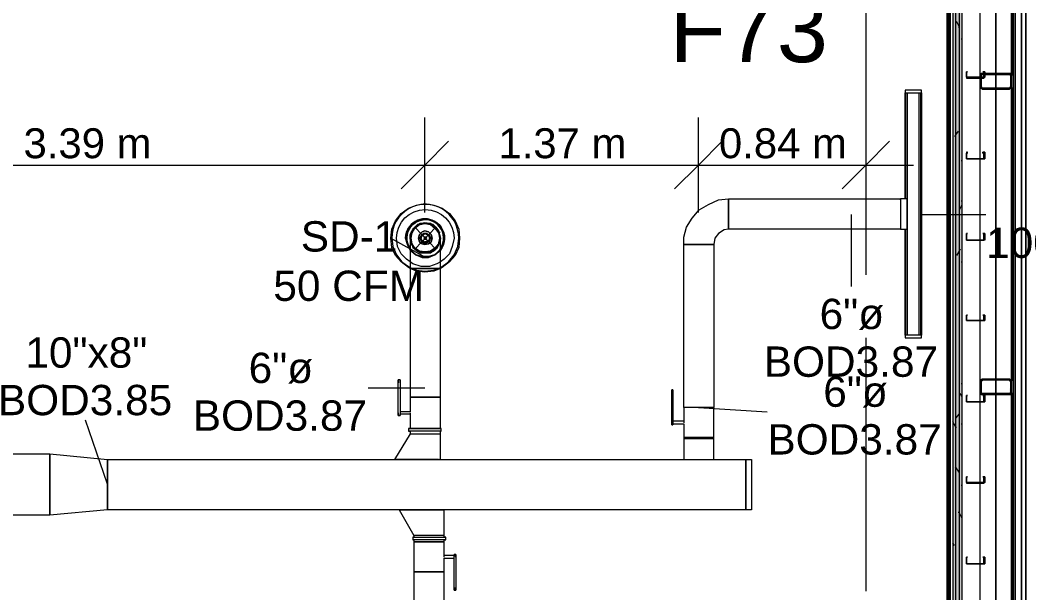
# Model space of a CAD drawing. Header units: metres. Extents: x -2 to 237, y -8 to 52.
# Drawn here: x 53.97 to 59.02, y 11.14 to 14.01 of the extents above; entities that cross this region are included whole.
import ezdxf

# ---------------------------------------------------------------- set-up
doc = ezdxf.new("R2010")
doc.units = ezdxf.units.M
doc.layers.add('HVAC - Ductos', color=5, linetype='Continuous', lineweight=0)
doc.layers.add('PDF3_Text', color=7, linetype='Continuous', lineweight=0)
doc.layers.add('PDF3_Geometry', color=7, linetype='Continuous', lineweight=0, true_color=0xaaaaaa)
doc.layers.add('PDF3_Solid Fills', color=7, linetype='Continuous', lineweight=0, true_color=0xffffff)
doc.styles.add('PDF Arial-BoldMT-Identity-H', font='arial.ttf')
doc.styles.add('PDF Helvetica', font='')
doc.styles.get('PDF Helvetica').set_extended_font_data('Helvetica')

msp = doc.modelspace()

# ---------------------------------------------------------------- hatches: boundary and pattern name
at = {"layer": 'PDF3_Solid Fills', "lineweight": 0, "transparency": 33554559}
h = msp.add_hatch(color=256, dxfattribs=at)
h.paths.add_polyline_path([(58.6858, 35.7008), (58.6858, 47.9155), (58.6721, 47.9155), (58.6721, 35.7008)])
h.paths.add_polyline_path([(58.6858, 22.4869), (58.6721, 22.4869), (58.6721, 10.1576), (58.6858, 10.1576)])
h.paths.add_polyline_path([(58.6858, 23.9902), (58.6721, 23.9902), (58.6721, 22.5006), (58.6858, 22.5006)])
h.paths.add_polyline_path([(58.6858, 34.1699), (58.6721, 34.1699), (58.6721, 24.0086), (58.6858, 24.0086)])
h.paths.add_polyline_path([(58.6858, 35.6871), (58.6721, 35.6871), (58.6721, 34.1837), (58.6858, 34.1837)])
h = msp.add_hatch(color=256, dxfattribs=at)
h.paths.add_polyline_path([(58.6399, 35.7008), (58.6537, 35.7008), (58.6537, 47.8834), (58.6399, 47.8834)])
h.paths.add_polyline_path([(58.6399, 24.0086), (58.6537, 24.0086), (58.6537, 34.1699), (58.6399, 34.1699)])
h.paths.add_polyline_path([(58.6399, 22.5006), (58.6537, 22.5006), (58.6537, 23.9902), (58.6399, 23.9902)])
h.paths.add_polyline_path([(58.6537, 22.4869), (58.6399, 22.4869), (58.6399, 10.1851), (58.6537, 10.1851)])
h.paths.add_polyline_path([(58.6399, 34.1837), (58.6537, 34.1837), (58.6537, 35.6871), (58.6399, 35.6871)])
h = msp.add_hatch(color=256, dxfattribs=at)
h.paths.add_polyline_path([(58.6537, 35.7008), (58.6721, 35.7008), (58.6721, 47.8972), (58.6537, 47.8972)])
h.paths.add_polyline_path([(58.6537, 24.0086), (58.6721, 24.0086), (58.6721, 34.1699), (58.6537, 34.1699)])
h.paths.add_polyline_path([(58.6537, 22.5006), (58.6721, 22.5006), (58.6721, 23.9902), (58.6537, 23.9902)])
h.paths.add_polyline_path([(58.6721, 22.4869), (58.6537, 22.4869), (58.6537, 10.1714), (58.6721, 10.1714)])
h.paths.add_polyline_path([(58.6537, 34.1837), (58.6721, 34.1837), (58.6721, 35.6871), (58.6537, 35.6871)])
h = msp.add_hatch(color=256, dxfattribs=at)
h.paths.add_polyline_path([(58.9333, 13.7372), (58.9287, 13.7372), (58.9287, 13.6777), (58.9333, 13.7372)])
h.paths.add_polyline_path([(58.9287, 13.6777), (58.9241, 13.6777), (58.9287, 13.6731)])
h.paths.add_polyline_path([(58.7821, 13.7235), (58.7775, 13.7235), (58.7775, 13.6777)])
h.paths.add_polyline_path([(58.7821, 13.7372), (58.7775, 13.7372), (58.7775, 13.7281)])
h.paths.add_polyline_path([(58.8004, 13.7464), (58.9333, 13.7418), (58.9333, 13.7464)])
h.paths.add_polyline_path([(58.7958, 13.7418), (58.7958, 13.7464), (58.7821, 13.7464)])
h.paths.add_polyline_path([(58.7866, 13.6731), (58.7866, 13.6777), (58.7821, 13.6777)])
h.paths.add_polyline_path([(58.7866, 13.6731), (58.9235, 13.6685), (58.9241, 13.6685), (58.9241, 13.6731)])
msp.add_hatch(color=256, dxfattribs=at).paths.add_polyline_path([(58.7775, 12.1468), (58.7821, 12.2064), (58.7866, 12.211), (58.9241, 12.211), (58.9287, 12.2064), (58.9241, 12.1468), (58.7866, 12.1422), (58.7866, 12.1468), (58.7821, 12.1468), (58.7821, 12.1376), (58.9287, 12.1422), (58.9333, 12.2109), (58.9333, 12.211), (58.9287, 12.2155), (58.7821, 12.2155), (58.7775, 12.211)])

# ---------------------------------------------------------------- linework, layer by layer
at = {"layer": 'HVAC - Ductos', "lineweight": 0}
for points in [[(58.4841, 13.6639), (58.4017, 13.6639), (58.4017, 13.6502), (58.4841, 13.6502)], [(58.4108, 12.4356), (58.4108, 13.6502), (58.4108, 12.4356), (58.4108, 13.6502), (58.4704, 13.6502), (58.4704, 12.4356)], [(55.9266, 12.9397), (55.9312, 12.9581), (55.9449, 12.9764), (55.9587, 12.9856), (55.977, 12.9947), (55.9953, 12.9947), (56.0183, 12.9947), (56.032, 12.9856), (56.0503, 12.9764), (56.0595, 12.9581), (56.0687, 12.9397), (56.0687, 12.9214), (56.0687, 12.9031), (56.0595, 12.8847), (56.0503, 12.8709), (56.032, 12.8572), (56.0183, 12.8526), (55.9953, 12.8481), (55.977, 12.8526), (55.9587, 12.8572), (55.9449, 12.8709), (55.9312, 12.8847), (55.9266, 12.9031), (55.922, 12.9214)], [(56.0641, 12.8939), (56.0457, 12.8709), (56.0229, 12.8572), (55.9953, 12.8526), (55.9679, 12.8572), (55.9449, 12.8709), (55.9312, 12.8939), (55.9266, 12.9214), (55.9312, 12.9489), (55.9449, 12.9718), (55.9679, 12.9901), (55.9953, 12.9947), (56.0229, 12.9901), (56.0457, 12.9718), (56.0641, 12.9489), (56.0687, 12.9214)], [(55.9679, 12.9397), (55.9633, 12.9214), (55.9679, 12.9397), (55.9816, 12.9535), (55.9953, 12.9581), (56.0137, 12.9535), (56.0274, 12.9397), (56.032, 12.9214), (56.0274, 12.9397), (56.0137, 12.9535), (55.9953, 12.9581), (55.9816, 12.9535)], [(55.977, 12.9352), (55.9725, 12.9214), (55.977, 12.9352), (55.9907, 12.9443), (56.0045, 12.9443), (56.0183, 12.9352), (56.0229, 12.9214), (56.0183, 12.9352), (56.0045, 12.9443), (55.9907, 12.9443)], [(56.0137, 12.9076), (55.9953, 12.9031), (55.9816, 12.9076), (55.977, 12.9214), (55.9816, 12.9352), (55.9953, 12.9443), (56.0137, 12.9352), (56.0183, 12.9214)], [(55.8991, 12.9214), (55.9083, 12.8893), (55.922, 12.8618), (55.9083, 12.8893)], [(56.0274, 12.9031), (56.032, 12.9214), (56.0274, 12.9031), (56.0137, 12.8939), (55.9953, 12.8893), (55.9816, 12.8939), (55.9679, 12.9031), (55.9633, 12.9214), (55.9679, 12.9031), (55.9816, 12.8939), (55.9953, 12.8893), (56.0137, 12.8939)], [(56.0183, 12.9076), (56.0229, 12.9214), (56.0183, 12.9076), (56.0045, 12.8985), (55.9907, 12.8985), (55.977, 12.9076), (55.9725, 12.9214), (55.977, 12.9076), (55.9907, 12.8985), (56.0045, 12.8985)], [(55.9953, 12.926), (55.9907, 12.9214), (55.9953, 12.926), (55.9999, 12.926), (56.0045, 12.9214), (55.9999, 12.926)], [(55.9999, 12.9168), (56.0045, 12.9214), (55.9999, 12.9168), (55.9953, 12.9168), (55.9907, 12.9214), (55.9953, 12.9168)], [(55.9266, 12.8618), (55.9495, 12.8389), (55.9816, 12.8298), (56.0137, 12.8298), (56.0457, 12.8389), (56.0687, 12.8618), (56.0733, 12.8709), (56.0687, 12.8618), (56.0457, 12.8389), (56.0137, 12.8298), (55.9816, 12.8298), (55.9495, 12.8389), (55.9266, 12.8618), (55.922, 12.8709)], [(56.0457, 12.8389), (56.0137, 12.8252), (55.9816, 12.8252), (55.9495, 12.8389), (55.922, 12.8618), (55.9495, 12.8389), (55.9816, 12.8252), (56.0137, 12.8252), (56.0457, 12.8389), (56.0733, 12.8618)], [(58.4841, 12.4218), (58.4841, 12.4356), (58.4017, 12.4356), (58.4017, 12.4218)], [(55.8624, 12.1972), (55.8624, 12.2018), (55.8624, 12.2064), (55.8624, 12.211), (55.8624, 12.2064), (55.8624, 12.2018)], [(55.8716, 12.1972), (55.8716, 12.2018), (55.8716, 12.2064), (55.8716, 12.211), (55.8716, 12.2064), (55.8716, 12.2018)], [(57.2329, 12.1514), (57.2329, 12.156), (57.2329, 12.1606), (57.2329, 12.156)], [(57.2374, 12.1514), (57.2374, 12.156), (57.2374, 12.1606), (57.2374, 12.156)], [(51.3799, 11.5326), (51.3799, 11.991), (51.5311, 11.8397), (51.5311, 11.5326), (51.5311, 11.8397), (54.1161, 11.8397), (54.1161, 11.5326), (51.5311, 11.5326)], [(55.9129, 11.968), (55.9174, 11.968), (55.9266, 11.968), (55.9403, 11.968), (55.9541, 11.968), (55.977, 11.968), (55.9953, 11.968), (56.0183, 11.968), (56.0366, 11.968), (56.0549, 11.968), (56.0687, 11.968), (56.0779, 11.968), (56.0687, 11.968), (56.0549, 11.968), (56.0366, 11.968), (56.0183, 11.968), (55.9953, 11.968), (55.977, 11.968), (55.9541, 11.968), (55.9403, 11.968), (55.9266, 11.968), (55.9174, 11.968)], [(55.922, 11.968), (55.9312, 11.968), (55.9449, 11.968), (55.9587, 11.968), (55.977, 11.968), (55.9953, 11.968), (56.0183, 11.968), (56.0366, 11.968), (56.0503, 11.968), (56.0641, 11.968), (56.0687, 11.968), (56.0733, 11.968), (56.0687, 11.968), (56.0641, 11.968), (56.0503, 11.968), (56.0366, 11.968), (56.0183, 11.968), (55.9953, 11.968), (55.977, 11.968), (55.9587, 11.968), (55.9449, 11.968), (55.9312, 11.968), (55.922, 11.968), (55.9312, 11.968), (55.9449, 11.968), (55.9587, 11.968), (55.977, 11.968), (55.9953, 11.968), (56.0183, 11.968), (56.0366, 11.968), (56.0503, 11.968), (56.0641, 11.968), (56.0687, 11.968), (56.0733, 11.968), (56.0687, 11.968), (56.0641, 11.968), (56.0503, 11.968), (56.0366, 11.968), (56.0183, 11.968), (55.9953, 11.968), (55.977, 11.968), (55.9587, 11.968), (55.9449, 11.968), (55.9312, 11.968)], [(56.0733, 11.968), (56.0687, 11.968), (56.0641, 11.968), (56.0503, 11.968), (56.0366, 11.968), (56.0183, 11.968), (55.9953, 11.968), (55.977, 11.968), (55.9587, 11.968), (55.9449, 11.968), (55.9312, 11.968), (55.922, 11.968), (55.9312, 11.968), (55.9449, 11.968), (55.9587, 11.968), (55.977, 11.968), (55.9953, 11.968), (56.0183, 11.968), (56.0366, 11.968), (56.0503, 11.968), (56.0641, 11.968), (56.0687, 11.968)], [(57.4391, 11.9176), (57.4437, 11.9176), (57.4391, 11.9176), (57.4345, 11.9176), (57.4208, 11.9176), (57.4025, 11.9176), (57.3841, 11.9176), (57.3658, 11.9176), (57.3475, 11.9176), (57.3291, 11.9176), (57.3108, 11.9176), (57.3016, 11.9176), (57.2925, 11.9176), (57.3016, 11.9176), (57.3108, 11.9176), (57.3291, 11.9176), (57.3475, 11.9176), (57.3658, 11.9176), (57.3841, 11.9176), (57.4025, 11.9176), (57.4208, 11.9176), (57.4345, 11.9176), (57.4391, 11.9176), (57.4437, 11.9176)], [(54.4049, 11.8122), (57.6041, 11.8122), (57.6041, 11.5602), (54.4049, 11.5602)], [(57.6041, 11.5602), (57.6041, 11.8122), (57.6316, 11.8122), (57.6316, 11.5602)], [(56.0916, 11.4089), (56.0825, 11.4089), (56.0733, 11.4089), (56.0549, 11.4089), (56.0366, 11.4089), (56.0183, 11.4089), (55.9953, 11.4089), (55.977, 11.4089), (55.9633, 11.4089), (55.9495, 11.4089), (55.9449, 11.4089), (55.9403, 11.4089), (55.9403, 11.3997), (55.9449, 11.3997), (55.9495, 11.3997), (55.9633, 11.3997), (55.977, 11.3997), (55.9953, 11.3997), (56.0183, 11.3997), (56.0366, 11.3997), (56.0549, 11.3997), (56.0733, 11.3997), (56.0825, 11.3997), (56.0916, 11.3997)], [(56.142, 11.1706), (56.142, 11.166), (56.142, 11.1614), (56.142, 11.1568), (56.142, 11.1614), (56.142, 11.166)], [(56.1511, 11.1706), (56.1511, 11.166), (56.1511, 11.1614), (56.1511, 11.1568), (56.1511, 11.1614), (56.1511, 11.166)]]:
    msp.add_lwpolyline(points, close=True, dxfattribs=at)
for points in [[(58.4017, 13.6502), (58.4017, 13.1185), (58.4017, 13.6502), (58.4199, 13.6502), (58.4291, 13.6502)], [(58.4154, 13.6502), (58.4199, 13.6502), (58.4245, 13.6502)], [(58.4521, 13.6502), (58.4612, 13.6502), (58.4795, 13.6502), (58.4841, 13.6502), (58.4841, 12.4356), (58.4795, 12.4356), (58.4612, 12.4356), (58.4521, 12.4356)], [(58.4566, 13.6502), (58.4612, 13.6502), (58.4658, 13.6502)], [(58.4795, 12.4356), (58.4795, 13.6502)], [(55.9953, 13.0497), (55.9953, 13.2881), (55.9953, 13.5264)], [(57.3658, 13.0497), (57.3658, 13.2881), (57.3658, 13.5264)], [(58.2045, 13.5264), (58.2045, 13.2881), (58.2045, 13.0497)], [(56.1145, 13.4072), (55.9953, 13.2881), (55.8761, 13.1689)], [(57.4849, 13.4072), (57.3658, 13.2881), (57.2466, 13.1689)], [(58.3237, 13.4072), (58.2045, 13.2881), (58.0854, 13.1689)], [(48.7032, 13.2881), (51.2011, 13.2881), (52.6036, 13.2881), (55.9953, 13.2881), (57.3658, 13.2881), (58.4429, 13.2881)], [(55.922, 12.9214), (55.922, 12.9168), (55.922, 12.8985), (55.922, 12.8664), (55.922, 12.8298), (55.922, 12.7885), (55.922, 12.7701), (55.9129, 12.7747), (55.8761, 12.8022), (55.8487, 12.8343), (55.8303, 12.8755), (55.8257, 12.9214), (55.8303, 12.9672), (55.8487, 13.0085), (55.8761, 13.0451), (55.9129, 13.0726), (55.9541, 13.0864), (55.9953, 13.0956), (56.0411, 13.0864), (56.0825, 13.0726), (56.1191, 13.0451), (56.1466, 13.0085), (56.1649, 12.9672), (56.1695, 12.9214), (56.1649, 12.8755), (56.1466, 12.8343), (56.1191, 12.8022), (56.0825, 12.7747), (56.0733, 12.7701), (56.0733, 12.8114), (56.0733, 12.8526), (56.0733, 12.8847), (56.0733, 12.9076), (56.0733, 12.9214), (56.0733, 12.9168), (56.0733, 12.9214), (56.0687, 12.9397), (56.0641, 12.9581), (56.0503, 12.9764), (56.0366, 12.9901), (56.0183, 12.9947), (55.9953, 12.9993), (55.977, 12.9947), (55.9587, 12.9901), (55.9449, 12.9764), (55.9312, 12.9581), (55.922, 12.9397), (55.922, 12.9214), (55.922, 12.9168), (55.922, 12.9214), (55.922, 12.9397), (55.9312, 12.9581), (55.9449, 12.9764), (55.9587, 12.9901), (55.977, 12.9947), (55.9953, 12.9993), (56.0183, 12.9947), (56.0366, 12.9901), (56.0503, 12.9764), (56.0641, 12.9581), (56.0687, 12.9397), (56.0733, 12.9214)], [(58.3787, 13.1139), (58.3787, 13.1185), (58.3787, 13.1139), (58.3787, 13.1093), (58.3787, 13.0956), (58.3787, 13.0818), (58.3787, 13.0635), (58.3787, 13.0405), (58.3787, 13.0222), (58.3787, 13.0039), (58.3787, 12.9901), (58.3787, 12.9764), (58.3787, 12.9672), (58.4108, 12.9672), (58.4108, 12.9718), (58.4108, 12.9764), (58.4108, 12.9901), (58.4108, 13.0039), (58.4108, 13.0222), (58.4108, 13.0405), (58.4108, 13.0635), (58.4108, 13.0772), (58.4108, 13.0956), (58.4108, 13.1048), (58.4108, 13.1139), (58.4108, 13.1185), (58.3787, 13.1185), (58.3787, 13.1139), (58.3787, 13.1048), (58.3787, 13.0956), (58.3787, 13.0772), (58.3787, 13.0635), (58.3787, 13.0405), (58.3787, 13.0222), (58.3787, 13.0039), (58.3787, 12.9901), (58.3787, 12.9764), (58.3787, 12.9718), (58.3787, 12.9672), (57.517, 12.9672), (57.4941, 12.9626), (57.4666, 12.9443), (57.4483, 12.9214), (57.4437, 12.8893), (57.4391, 12.8893), (57.4345, 12.8893), (57.4208, 12.8893), (57.4025, 12.8893), (57.3841, 12.8893), (57.3658, 12.8893), (57.3475, 12.8893), (57.3291, 12.8893), (57.3108, 12.8893), (57.3016, 12.8893), (57.2925, 12.8893), (57.2925, 12.926), (57.3062, 12.9764), (57.3337, 13.0222), (57.3703, 13.0635), (57.4162, 13.091), (57.4666, 13.1139), (57.517, 13.1185), (57.517, 13.1139), (57.517, 13.1093), (57.517, 13.0956), (57.517, 13.0818), (57.517, 13.0635), (57.517, 13.0405), (57.517, 13.0222), (57.517, 13.0039), (57.517, 12.9901), (57.517, 12.9764), (57.517, 12.9672), (57.517, 12.9764), (57.517, 12.9901), (57.517, 13.0039), (57.517, 13.0222), (57.517, 13.0405), (57.517, 13.0635), (57.517, 13.0818), (57.517, 13.0956), (57.517, 13.1093), (57.517, 13.1139), (57.517, 13.1185), (58.3787, 13.1185)], [(58.1312, 13.0405), (58.1312, 12.6785)], [(58.4841, 13.0405), (58.8049, 13.0405)], [(55.9312, 12.9535), (55.9449, 12.9764), (55.9679, 12.9901)], [(55.9633, 12.9901), (55.9679, 12.9947), (55.9725, 12.9947)], [(55.9725, 12.9901), (55.9953, 12.9947), (56.0229, 12.9901)], [(56.0229, 12.9947), (56.0274, 12.9947), (56.0274, 12.9901)], [(56.0274, 12.9901), (56.0503, 12.9764), (56.0641, 12.9535)], [(55.9266, 12.8893), (55.9266, 12.8939), (55.9266, 12.8985), (55.922, 12.9214), (55.9266, 12.9489)], [(55.9266, 12.9489), (55.9266, 12.9535)], [(56.0641, 12.9535), (56.0687, 12.9535), (56.0687, 12.9489)], [(56.0641, 12.9489), (56.0687, 12.9214), (56.0641, 12.8985)], [(58.4291, 12.4356), (58.4199, 12.4356), (58.4017, 12.4356), (58.4017, 12.9672), (58.4017, 12.4356)], [(55.8257, 12.9214), (55.9999, 12.8252)], [(55.922, 12.9168), (55.922, 12.9031), (55.9312, 12.8847), (55.9449, 12.8664), (55.9587, 12.8572), (55.977, 12.8481), (55.9953, 12.8481), (56.0183, 12.8481), (56.0366, 12.8572), (56.0503, 12.8664), (56.0641, 12.8847), (56.0687, 12.9031), (56.0733, 12.9168)], [(55.9679, 12.8572), (55.9449, 12.8709), (55.9312, 12.8893)], [(56.0687, 12.8985), (56.0687, 12.8939), (56.0641, 12.8893), (56.0503, 12.8709), (56.0274, 12.8572)], [(57.2374, 12.1514), (57.2374, 11.9956), (57.2374, 11.991), (57.2374, 11.9864), (57.2374, 11.991), (57.2374, 11.9956), (57.2374, 11.991), (57.2925, 11.991), (57.2925, 11.9222), (57.3016, 11.9222), (57.3108, 11.9222), (57.3291, 11.9222), (57.3475, 11.9222), (57.3658, 11.9222), (57.3841, 11.9222), (57.4025, 11.9222), (57.4208, 11.9222), (57.4345, 11.9222), (57.4391, 11.9222), (57.4437, 11.9222), (57.4391, 11.9222), (57.4437, 11.9222), (57.4391, 11.9222), (57.4345, 11.9222), (57.4208, 11.9222), (57.4025, 11.9222), (57.3841, 11.9222), (57.3658, 11.9222), (57.3475, 11.9222), (57.3291, 11.9222), (57.3108, 11.9222), (57.3016, 11.9222), (57.2925, 11.9222), (57.2925, 11.9176), (57.2925, 11.8122), (57.3016, 11.8122), (57.3108, 11.8122), (57.3291, 11.8122), (57.3475, 11.8122), (57.3658, 11.8122), (57.3841, 11.8122), (57.4025, 11.8122), (57.4208, 11.8122), (57.4345, 11.8122), (57.4391, 11.8122), (57.4437, 11.8122), (57.4437, 11.9176), (57.4437, 11.9222), (57.4437, 12.0735), (57.4391, 12.0735), (57.4345, 12.0735), (57.4208, 12.0735), (57.4025, 12.0735), (57.3841, 12.0735), (57.3658, 12.0735), (57.3475, 12.0735), (57.3291, 12.0735), (57.3108, 12.0735), (57.3016, 12.0735), (57.2925, 12.0735), (57.2925, 12.8893), (57.3016, 12.8893), (57.3108, 12.8893), (57.3291, 12.8893), (57.3475, 12.8893), (57.3658, 12.8893), (57.3841, 12.8893), (57.4025, 12.8893), (57.4208, 12.8893), (57.4345, 12.8893), (57.4391, 12.8893), (57.4437, 12.8893), (57.4437, 12.0735), (57.4391, 12.0735), (57.4345, 12.0735), (57.4208, 12.0735), (57.4025, 12.0735), (57.3841, 12.0735), (57.3658, 12.0735), (57.3475, 12.0735), (57.3291, 12.0735), (57.3108, 12.0735), (57.3016, 12.0735), (57.2925, 12.0735), (57.2925, 12.0048), (57.2374, 12.0048)], [(56.0274, 12.8526), (56.0229, 12.8526), (55.9953, 12.8481), (55.9725, 12.8526), (55.9679, 12.8526), (55.9633, 12.8526)], [(56.0733, 12.8022), (56.0549, 12.7931), (56.0183, 12.7793), (55.977, 12.7793), (55.9357, 12.7931), (55.922, 12.8022)], [(56.0733, 11.968), (56.0733, 12.1239), (56.0687, 12.1239), (56.0641, 12.1239), (56.0503, 12.1239), (56.0366, 12.1239), (56.0183, 12.1239), (55.9953, 12.1239), (55.977, 12.1239), (55.9587, 12.1239), (55.9449, 12.1239), (55.9312, 12.1239), (55.922, 12.1239), (55.9312, 12.1239), (55.9449, 12.1239), (55.9587, 12.1239), (55.977, 12.1239), (55.9953, 12.1239), (56.0183, 12.1239), (56.0366, 12.1239), (56.0503, 12.1239), (56.0641, 12.1239), (56.0687, 12.1239), (56.0733, 12.1239), (56.0733, 12.7701), (56.0687, 12.7701), (56.0641, 12.7701), (56.0503, 12.7701), (56.0366, 12.7701), (56.0183, 12.7701), (55.9953, 12.7701), (55.977, 12.7701), (55.9587, 12.7701), (55.9449, 12.7701), (55.9312, 12.7701), (55.922, 12.7701), (55.922, 12.1239), (55.922, 12.0505), (55.8716, 12.0505)], [(55.922, 12.7747), (55.9541, 12.761), (55.9953, 12.7564), (56.0411, 12.761), (56.0733, 12.7747)], [(56.0733, 12.7701), (56.0411, 12.7564), (55.9953, 12.7518), (55.9541, 12.7564), (55.922, 12.7701)], [(55.922, 12.7701), (55.9312, 12.7701), (55.9449, 12.7701), (55.9587, 12.7701), (55.977, 12.7701), (55.9953, 12.7701), (56.0183, 12.7701), (56.0366, 12.7701), (56.0503, 12.7701), (56.0641, 12.7701), (56.0687, 12.7701), (56.0733, 12.7701)], [(58.4245, 12.4356), (58.4199, 12.4356), (58.4154, 12.4356)], [(58.4658, 12.4356), (58.4612, 12.4356), (58.4566, 12.4356)], [(55.8716, 12.211), (55.8624, 12.211)], [(55.8624, 12.0459), (55.8624, 12.0414), (55.8624, 12.0368), (55.8624, 12.0322), (55.8624, 12.0368), (55.8624, 12.0414), (55.8624, 12.0459), (55.8624, 12.1972)], [(55.8716, 12.1972), (55.8716, 12.0459), (55.8716, 12.0414), (55.8716, 12.0368), (55.8716, 12.0322), (55.8716, 12.0368), (55.8716, 12.0414)], [(55.9953, 12.1697), (55.7112, 12.1697)], [(57.2374, 12.1606), (57.2329, 12.1606)], [(57.2329, 11.9956), (57.2329, 11.991), (57.2329, 11.9864), (57.2329, 11.991), (57.2329, 11.9956), (57.2329, 12.1514)], [(55.8624, 12.0322), (55.8716, 12.0322)], [(55.8716, 12.0459), (55.8716, 12.0414), (55.922, 12.0414), (55.922, 11.968)], [(55.922, 12.0459), (55.922, 12.0414)], [(57.3658, 12.0735), (57.7095, 12.0505)], [(54.4049, 11.6885), (54.2949, 12.0093)], [(57.2329, 11.9864), (57.2374, 11.9864)], [(57.2925, 12.0048), (57.2925, 12.0002), (57.2925, 11.9956)], [(55.922, 11.9405), (55.8441, 11.8122), (55.8487, 11.8122), (55.867, 11.8122), (55.8899, 11.8122), (55.922, 11.8122), (55.9953, 11.8122), (56.0274, 11.8122), (56.0503, 11.8122), (56.0641, 11.8122), (56.0503, 11.8122), (56.0274, 11.8122), (55.9953, 11.8122), (55.922, 11.8122), (55.8899, 11.8122), (55.867, 11.8122), (55.8487, 11.8122), (55.8441, 11.8122)], [(55.9129, 11.968), (55.9129, 11.9543), (55.9174, 11.9543), (55.922, 11.9543), (55.922, 11.9405), (55.9312, 11.9405), (55.9449, 11.9405), (55.9587, 11.9405), (55.977, 11.9405), (55.9953, 11.9405), (56.0183, 11.9405), (56.0366, 11.9405), (56.0503, 11.9405), (56.0641, 11.9405), (56.0687, 11.9405), (56.0733, 11.9405), (56.0733, 11.9543), (56.0687, 11.9543), (56.0641, 11.9543)], [(56.0733, 11.9543), (56.0779, 11.9543), (56.0687, 11.9543), (56.0549, 11.9543), (56.0366, 11.9543), (56.0183, 11.9543), (55.9953, 11.9543), (55.977, 11.9543), (55.9541, 11.9543), (55.9403, 11.9543), (55.9266, 11.9543), (55.9174, 11.9543), (55.9129, 11.9543)], [(55.9312, 11.9543), (55.9266, 11.9543)], [(55.9449, 11.9543), (55.9403, 11.9543)], [(56.0366, 11.9543), (56.0183, 11.9543), (55.9953, 11.9543), (55.977, 11.9543), (55.9587, 11.9543), (55.9541, 11.9543)], [(55.9633, 11.9405), (55.9679, 11.9405), (55.9725, 11.9405)], [(56.0229, 11.9405), (56.0274, 11.9405)], [(56.0549, 11.9543), (56.0503, 11.9543)], [(56.0641, 11.9405), (56.0687, 11.9405)], [(56.0733, 11.8122), (56.0687, 11.8122), (56.0733, 11.8122), (56.0733, 11.9405)], [(56.0779, 11.9543), (56.0779, 11.968)], [(54.1161, 11.8397), (54.4049, 11.8122)], [(54.1161, 11.5326), (54.1161, 11.8397)], [(54.4049, 11.8122), (54.4049, 11.5602)], [(54.4049, 11.5602), (54.1161, 11.5326)], [(56.0916, 11.4318), (56.0916, 11.5602), (56.087, 11.5602), (56.0733, 11.5602), (56.0457, 11.5602), (56.0183, 11.5602), (55.9403, 11.5602), (55.9129, 11.5602), (55.8853, 11.5602), (55.8716, 11.5602), (55.867, 11.5602), (55.9403, 11.4318)], [(55.867, 11.5602), (55.8716, 11.5602), (55.8853, 11.5602), (55.9129, 11.5602), (55.9403, 11.5602), (56.0183, 11.5602), (56.0457, 11.5602), (56.0733, 11.5602), (56.087, 11.5602), (56.0916, 11.5602)], [(55.9403, 11.4226), (55.9357, 11.4226), (55.9449, 11.4226), (55.9587, 11.4226), (55.977, 11.4226), (55.9953, 11.4226), (56.0183, 11.4226), (56.0366, 11.4226), (56.0595, 11.4226), (56.0733, 11.4226), (56.087, 11.4226), (56.0962, 11.4226), (56.1007, 11.4226), (56.0962, 11.4226), (56.0916, 11.4226), (56.0916, 11.4318), (56.0825, 11.4318), (56.0733, 11.4318), (56.0549, 11.4318), (56.0366, 11.4318), (56.0183, 11.4318), (55.9953, 11.4318), (55.977, 11.4318), (55.9633, 11.4318), (55.9495, 11.4318), (55.9449, 11.4318), (55.9403, 11.4318), (55.9403, 11.4226), (55.9449, 11.4226), (55.9495, 11.4226)], [(55.9357, 11.4226), (55.9357, 11.4089), (55.9403, 11.4089)], [(55.9587, 11.4226), (55.9633, 11.4226)], [(55.977, 11.4226), (55.9953, 11.4226), (56.0183, 11.4226), (56.0366, 11.4226), (56.0549, 11.4226), (56.0595, 11.4226)], [(55.9907, 11.4318), (55.9862, 11.4318)], [(56.0503, 11.4318), (56.0457, 11.4318), (56.0411, 11.4318)], [(56.0641, 11.4226), (56.0733, 11.4226)], [(56.0825, 11.4226), (56.087, 11.4226)], [(56.1007, 11.4089), (56.1007, 11.4226)], [(56.0916, 11.4089), (56.0962, 11.4089), (56.1007, 11.4089), (56.0962, 11.4089), (56.087, 11.4089), (56.0733, 11.4089), (56.0595, 11.4089), (56.0366, 11.4089), (56.0183, 11.4089), (55.9953, 11.4089), (55.977, 11.4089), (55.9587, 11.4089), (55.9449, 11.4089), (55.9357, 11.4089)], [(56.142, 11.3218), (56.142, 11.3264), (56.142, 11.331), (56.0916, 11.331), (56.0916, 11.3997), (56.0825, 11.3997), (56.0733, 11.3997), (56.0549, 11.3997), (56.0366, 11.3997), (56.0183, 11.3997), (55.9953, 11.3997), (55.977, 11.3997), (55.9633, 11.3997), (55.9495, 11.3997), (55.9449, 11.3997), (55.9403, 11.3997), (55.9403, 11.2484), (55.9449, 11.2484), (55.9495, 11.2484), (55.9633, 11.2484), (55.977, 11.2484), (55.9953, 11.2484), (56.0183, 11.2484), (56.0366, 11.2484), (56.0549, 11.2484), (56.0733, 11.2484), (56.0825, 11.2484), (56.0916, 11.2484), (56.0916, 11.3172), (56.142, 11.3172)], [(56.0916, 11.3218), (56.0916, 11.3264), (56.0916, 11.331)], [(56.1511, 11.3356), (56.142, 11.3356)], [(56.142, 11.1706), (56.142, 11.3218), (56.142, 11.3264), (56.142, 11.331), (56.142, 11.3356), (56.142, 11.331), (56.142, 11.3264)], [(56.1511, 11.3218), (56.1511, 11.3264), (56.1511, 11.331), (56.1511, 11.3356), (56.1511, 11.331), (56.1511, 11.3264), (56.1511, 11.3218), (56.1511, 11.1706)], [(56.0916, 10.5243), (56.0916, 11.2484), (56.0825, 11.2484), (56.0733, 11.2484), (56.0549, 11.2484), (56.0366, 11.2484), (56.0183, 11.2484), (55.9953, 11.2484), (55.977, 11.2484), (55.9633, 11.2484), (55.9495, 11.2484), (55.9449, 11.2484), (55.9403, 11.2484), (55.9403, 10.5243)], [(56.142, 11.1568), (56.1511, 11.1568)]]:
    msp.add_lwpolyline(points, dxfattribs=at)
for points in [[(56.0733, 12.7747), (56.0825, 12.7793), (56.1145, 12.8022), (56.142, 12.8389), (56.1603, 12.8801), (56.1649, 12.9214, 1.013803), (55.8303, 12.9214), (55.8349, 12.8801), (55.8533, 12.8389), (55.8807, 12.8022), (55.9129, 12.7793), (55.922, 12.7747)], [(55.922, 12.8022), (55.9037, 12.816), (55.8761, 12.8435), (55.8579, 12.8801), (55.8533, 12.9214, -0.994398), (56.142, 12.9214), (56.1329, 12.8801), (56.1191, 12.8435), (56.0916, 12.816), (56.0733, 12.8022)]]:
    msp.add_lwpolyline(points, format="xyb", dxfattribs=at)
msp.add_lwpolyline([(56.0916, 12.9214, 1.00999), (55.8991, 12.9214, -1.40448), (56.0733, 12.8618), (56.087, 12.8893), (56.0916, 12.9214), (56.087, 12.8893), (56.0733, 12.8709, 1.352701), (55.9037, 12.9214), (55.9083, 12.8893), (55.922, 12.8709, -1.352856)], format="xyb", close=True, dxfattribs=at)
at = {"layer": 'PDF3_Geometry', "lineweight": 0}
for points in [[(44.8348, 23.9902), (44.8348, 23.9857), (45.261, 23.9857), (45.3756, 23.9857), (45.3756, 24.1094), (44.8348, 24.1094), (44.8348, 34.0599), (45.3206, 34.0599), (45.3206, 34.1699), (58.6399, 34.1699), (58.6399, 24.0086), (57.0037, 24.0086), (57.0037, 23.9902), (58.6399, 23.9902), (58.6399, 22.5006), (57.5812, 22.5006), (57.5812, 22.4869), (58.6399, 22.4869), (58.6399, 10.1851), (7.0265, 10.1851)], [(58.6537, 22.4869), (58.6537, 10.1851), (58.6537, 10.1714), (7.0265, 10.1714)], [(58.6858, 22.4869), (58.6858, 10.1851), (58.6858, 10.153), (58.6858, 10.1393), (58.3604, 10.1393), (57.9571, 10.1393), (57.5491, 10.1393), (57.1457, 10.1393)], [(58.6721, 22.4869), (58.6721, 10.1851), (58.6721, 10.1714), (58.6721, 10.1622), (58.6721, 10.153), (58.3604, 10.153), (57.9571, 10.153)], [(58.6262, 15.1397), (58.6262, 10.1851), (58.6262, 15.1397)], [(58.2045, 14.6447), (58.2045, 13.3752)], [(58.7775, 11.6976), (58.7775, 12.101), (58.7775, 12.5089), (58.7775, 12.9122), (58.7775, 13.3201), (58.7775, 13.7235), (58.7775, 14.1314), (58.7775, 14.5347)], [(58.7775, 13.7235), (58.7775, 13.6777), (58.7821, 13.6731), (58.7866, 13.6685), (58.9241, 13.6685), (58.9287, 13.6731), (58.9333, 13.6777), (58.9333, 13.7372), (58.9287, 13.7464), (58.9241, 13.7464), (58.8004, 13.7464)], [(58.7958, 13.7464), (58.7866, 13.7464), (58.7821, 13.7464), (58.7775, 13.7372), (58.7775, 13.7281)], [(58.7821, 13.7464), (58.7866, 13.7464), (58.7958, 13.7464), (58.7958, 13.7556), (58.7912, 13.7556), (58.8004, 13.7556), (58.8004, 13.7464), (58.8554, 13.7464)], [(58.8874, 13.7418), (58.892, 13.7464)], [(59.0066, 13.6685), (59.0066, 13.7464)], [(58.7775, 13.7281), (58.7775, 13.7372), (58.7821, 13.7418)], [(58.8554, 13.6685), (58.7866, 13.6685), (58.7821, 13.6731), (58.7775, 13.6777), (58.7775, 13.7235)], [(58.8004, 13.7418), (58.9241, 13.7418), (58.9287, 13.7372), (58.9287, 13.6777), (58.9241, 13.6777), (58.9241, 13.6731), (58.7866, 13.6731), (58.7866, 13.6777), (58.7821, 13.6777), (58.7821, 13.7235)], [(58.7821, 13.7281), (58.7821, 13.7372), (58.7866, 13.7418), (58.7958, 13.7418)], [(58.8554, 13.7418), (58.8004, 13.7418), (58.8004, 13.7281), (58.7958, 13.7235), (58.7821, 13.7235), (58.7821, 13.6777), (58.7866, 13.6777), (58.7866, 13.6731), (58.8554, 13.6731)], [(59.0066, 12.1743), (59.0066, 13.7097)], [(59.0066, 13.7097), (59.0066, 12.1743)], [(58.8187, 13.6685), (58.8187, 13.6731)], [(58.2045, 13.0589), (58.2045, 12.7381)], [(58.2045, 12.4218), (58.2045, 11.1522)], [(58.7821, 12.1422), (58.7775, 12.1468), (58.7775, 12.2064), (58.7821, 12.211), (58.7866, 12.2155), (58.8554, 12.2155)], [(58.8554, 12.211), (58.7866, 12.211), (58.7866, 12.2064), (58.7821, 12.2064), (58.7821, 12.1468), (58.7866, 12.1422), (58.8554, 12.1422)], [(58.8645, 12.211), (58.8691, 12.2155)], [(59.0066, 12.1376), (59.0066, 12.211)], [(58.8554, 12.1376), (58.7866, 12.1376), (58.7821, 12.1376)], [(58.7912, 12.1376), (58.7958, 12.1422)], [(59.0066, 10.6434), (59.0066, 12.1743)], [(59.0066, 12.1743), (59.0066, 10.6434)], [(58.7775, 11.6976), (58.7958, 11.6976), (58.7958, 11.7252), (58.7912, 11.7252), (58.8004, 11.7252), (58.8004, 11.6976), (58.7958, 11.693), (58.7775, 11.693)], [(7.0265, 10.0476), (58.7775, 10.0476), (58.7775, 10.0706), (58.7775, 10.1393), (58.7775, 10.1851), (58.7775, 10.4784), (58.7775, 10.8818), (58.7775, 11.2897), (58.7775, 11.693)]]:
    msp.add_lwpolyline(points, dxfattribs=at)
for points in [[(59.0066, 16.776), (59.0066, 18.3069), (59.0066, 16.776), (59.0066, 15.2405), (59.0066, 13.7097), (59.0066, 15.2405)], [(58.9425, 15.2405), (58.9425, 13.7097)], [(58.9517, 15.2405), (58.9517, 13.7097)], [(58.9837, 15.2405), (58.9837, 13.7097)], [(58.8554, 13.7464), (58.8554, 15.1581)], [(58.9333, 15.1673), (58.9333, 13.7372)], [(58.3099, 10.1851), (58.6262, 10.1851), (58.6262, 15.1397), (58.6262, 10.1851), (58.6262, 15.1397), (58.6262, 10.1851)], [(58.6124, 15.1397), (58.617, 10.1943), (58.6124, 15.1397), (58.6124, 10.1943)], [(58.6216, 15.1397), (58.6216, 10.1851)], [(58.6216, 15.1397), (58.6216, 10.1851)], [(58.6262, 10.1851), (58.6262, 15.1397)], [(58.7087, 13.7556), (58.7087, 13.7281), (58.7087, 13.7235), (58.7958, 13.7235), (58.8004, 13.7281), (58.8004, 13.7556), (58.7912, 13.7556), (58.7958, 13.7556), (58.7958, 13.7281), (58.7087, 13.7281), (58.7087, 13.7556), (58.7133, 13.7556)], [(58.7958, 13.7281), (58.7958, 13.7418), (58.7866, 13.7418), (58.7821, 13.7372), (58.7821, 13.7281)], [(58.8554, 13.7097), (58.8554, 13.6731), (58.8554, 13.7097), (58.8554, 13.7418)], [(58.9425, 13.7097), (58.9425, 12.1743)], [(58.9517, 13.7097), (58.9517, 12.1743)], [(58.9837, 13.7097), (58.9837, 12.1743)], [(58.8554, 13.6685), (58.8554, 12.2155)], [(58.9333, 13.6777), (58.9333, 12.2064)], [(58.7087, 13.3522), (58.7087, 13.3201), (58.7958, 13.3201), (58.8004, 13.3201), (58.8004, 13.3522), (58.7912, 13.3522), (58.7912, 13.3476), (58.7958, 13.3476), (58.7958, 13.3201), (58.7087, 13.3201), (58.7087, 13.3476), (58.7133, 13.3476), (58.7133, 13.3522)], [(58.7958, 13.3201), (58.7958, 13.3476), (58.7912, 13.3476), (58.7912, 13.3522), (58.8004, 13.3522), (58.8004, 13.3201), (58.7958, 13.3201), (58.7775, 13.3201)], [(58.7087, 12.9443), (58.7087, 12.9168), (58.7087, 12.9122), (58.7958, 12.9122), (58.8004, 12.9168), (58.8004, 12.9443), (58.7912, 12.9443), (58.7958, 12.9443), (58.7958, 12.9168), (58.7958, 12.9122), (58.7087, 12.9122), (58.7087, 12.9168), (58.7087, 12.9443), (58.7133, 12.9443)], [(58.7958, 12.9122), (58.7958, 12.9168), (58.7958, 12.9443), (58.7912, 12.9443), (58.8004, 12.9443), (58.8004, 12.9168), (58.8004, 12.9122), (58.7958, 12.9122), (58.7775, 12.9122)], [(58.7087, 12.5364), (58.7087, 12.5089), (58.7958, 12.5089), (58.8004, 12.5089), (58.8004, 12.5364), (58.7912, 12.5364), (58.7958, 12.5364), (58.7958, 12.5089), (58.7087, 12.5089), (58.7087, 12.5364), (58.7133, 12.5364)], [(58.7958, 12.5089), (58.7958, 12.5364), (58.7912, 12.5364), (58.8004, 12.5364), (58.8004, 12.5089), (58.7958, 12.5089), (58.7775, 12.5089)], [(58.7775, 12.1468), (58.7821, 12.1376), (58.7866, 12.1376), (58.9241, 12.1376), (58.9287, 12.1376), (58.9333, 12.1468), (58.9333, 12.2064), (58.9287, 12.211), (58.9241, 12.2155), (58.7866, 12.2155), (58.7821, 12.211), (58.7775, 12.2064)], [(58.7821, 12.1468), (58.7821, 12.2064), (58.7866, 12.2064), (58.7866, 12.211), (58.9241, 12.211), (58.9241, 12.2064), (58.9287, 12.2064), (58.9287, 12.1468), (58.9241, 12.1422), (58.7866, 12.1422)], [(58.8554, 12.211), (58.8554, 12.1743), (58.8554, 12.1422), (58.8554, 12.1743)], [(58.7087, 12.133), (58.7087, 12.101), (58.7958, 12.101), (58.8004, 12.101), (58.8004, 12.133), (58.7912, 12.133), (58.7958, 12.133), (58.7958, 12.101), (58.7087, 12.101), (58.7087, 12.133), (58.7133, 12.133)], [(58.7958, 12.101), (58.7958, 12.133), (58.7912, 12.133), (58.8004, 12.133), (58.8004, 12.101), (58.7958, 12.101), (58.7775, 12.101)], [(58.8554, 12.1376), (58.8554, 10.7168)], [(58.9333, 12.1468), (58.9333, 10.7076)], [(58.9425, 12.1743), (58.9425, 10.6434)], [(58.9517, 12.1743), (58.9517, 10.6434)], [(58.9837, 12.1743), (58.9837, 10.6434)], [(58.7087, 11.7252), (58.7087, 11.6976), (58.7087, 11.693), (58.7958, 11.693), (58.7958, 11.6976), (58.8004, 11.6976), (58.8004, 11.7252), (58.7912, 11.7252), (58.7958, 11.7252), (58.7958, 11.6976), (58.7087, 11.6976), (58.7087, 11.7252), (58.7133, 11.7252)], [(58.7087, 11.3218), (58.7087, 11.2897), (58.7958, 11.2897), (58.8004, 11.2897), (58.8004, 11.3218), (58.7912, 11.3218), (58.7958, 11.3218), (58.7958, 11.2897), (58.7087, 11.2897), (58.7087, 11.3218), (58.7133, 11.3218)], [(58.7958, 11.2897), (58.7958, 11.3218), (58.7912, 11.3218), (58.8004, 11.3218), (58.8004, 11.2897), (58.7958, 11.2897), (58.7775, 11.2897)]]:
    msp.add_lwpolyline(points, close=True, dxfattribs=at)
at = {"layer": 'PDF3_Geometry', "color": 254, "lineweight": 0, "true_color": 0xeaeaea}
for points in [[(58.6721, 13.9755), (58.6721, 13.9847), (58.6583, 14.0077)], [(58.6812, 13.9206), (58.6858, 13.9206)], [(58.6675, 13.4576), (58.6537, 13.4393), (58.6491, 13.4301)], [(58.6812, 13.311), (58.6858, 13.311)], [(58.6858, 13.0864), (58.6721, 13.0635)], [(58.6812, 13.1093), (58.6858, 13.1093)], [(58.6767, 12.8664), (58.6721, 12.8572), (58.6583, 12.8343)], [(58.6812, 12.8022), (58.6858, 12.8022)], [(58.6812, 12.1926), (58.6858, 12.1926)], [(58.6858, 12.1285), (58.6767, 12.1422)], [(58.6721, 12.0459), (58.6721, 12.0414), (58.6537, 12.0185)], [(58.6583, 11.9726), (58.6537, 11.9772), (58.6399, 12.0002)], [(58.6812, 11.991), (58.6858, 11.991)], [(58.6721, 11.748), (58.6537, 11.7755)], [(58.6812, 11.6839), (58.6858, 11.6839)], [(58.6858, 11.5189), (58.6721, 11.5464), (58.6675, 11.5464)], [(58.6491, 11.3814), (58.6399, 11.3951)]]:
    msp.add_lwpolyline(points, dxfattribs=at)
at = {"layer": 'PDF3_Geometry', "color": 254, "lineweight": 0, "true_color": 0xd2d2d2}
for points in [[(58.7499, 13.7235), (58.7499, 13.7281)], [(58.7316, 11.693), (58.7316, 11.6976)]]:
    msp.add_lwpolyline(points, dxfattribs=at)
at = {"layer": 'PDF3_Geometry', "color": 8, "lineweight": 0, "true_color": 0x808080}
msp.add_lwpolyline([(56.0595, 12.9672), (56.0229, 12.9947), (55.9725, 12.9947), (55.9357, 12.9672), (55.922, 12.9214), (55.9357, 12.8755), (55.9725, 12.8481), (56.0229, 12.8481), (56.0595, 12.8755), (56.0733, 12.9214)], close=True, dxfattribs=at)
for points in [[(55.9449, 12.9764), (56.0503, 12.8664)], [(56.0503, 12.9764), (55.9449, 12.8664)]]:
    msp.add_lwpolyline(points, dxfattribs=at)

# ---------------------------------------------------------------- texts
at = {"layer": 'PDF3_Text', "color": 232, "lineweight": 70, "true_color": 0xe91e64, "insert": (57.2204, 13.9666), "char_height": 0.33001, "attachment_point": 4, "style": 'PDF Arial-BoldMT-Identity-H'}
msp.add_mtext('F73', dxfattribs=at)
at = {"layer": 'PDF3_Text', "lineweight": 0, "attachment_point": 4, "style": 'PDF Helvetica'}
for s, insert, char_height in [('3.39 m', (53.9851, 13.3964), 0.15008), ('1.37 m', (56.364, 13.3964), 0.15008), ('0.84 m', (57.4686, 13.3964), 0.15008), ('SD-1', (55.3739, 12.9295), 0.15195), ('100 CFM', (58.807, 12.8974), 0.15195), ('50 CFM', (55.2364, 12.682), 0.15195), ('6"ø', (57.9728, 12.5399), 0.15195), ('10"x8"', (53.9943, 12.3474), 0.15195), ('BOD3.87', (57.6932, 12.3016), 0.15195), ('6"ø', (55.1126, 12.2695), 0.15195), ('6"ø', (57.9911, 12.1503), 0.15195), ('BOD3.85', (53.8568, 12.1091), 0.15195), ('BOD3.87', (54.833, 12.0312), 0.15195), ('BOD3.87', (57.7115, 11.912), 0.15195)]:
    msp.add_mtext(s, dxfattribs=dict(at, insert=insert, char_height=char_height))

doc.saveas('drawing.dxf')
